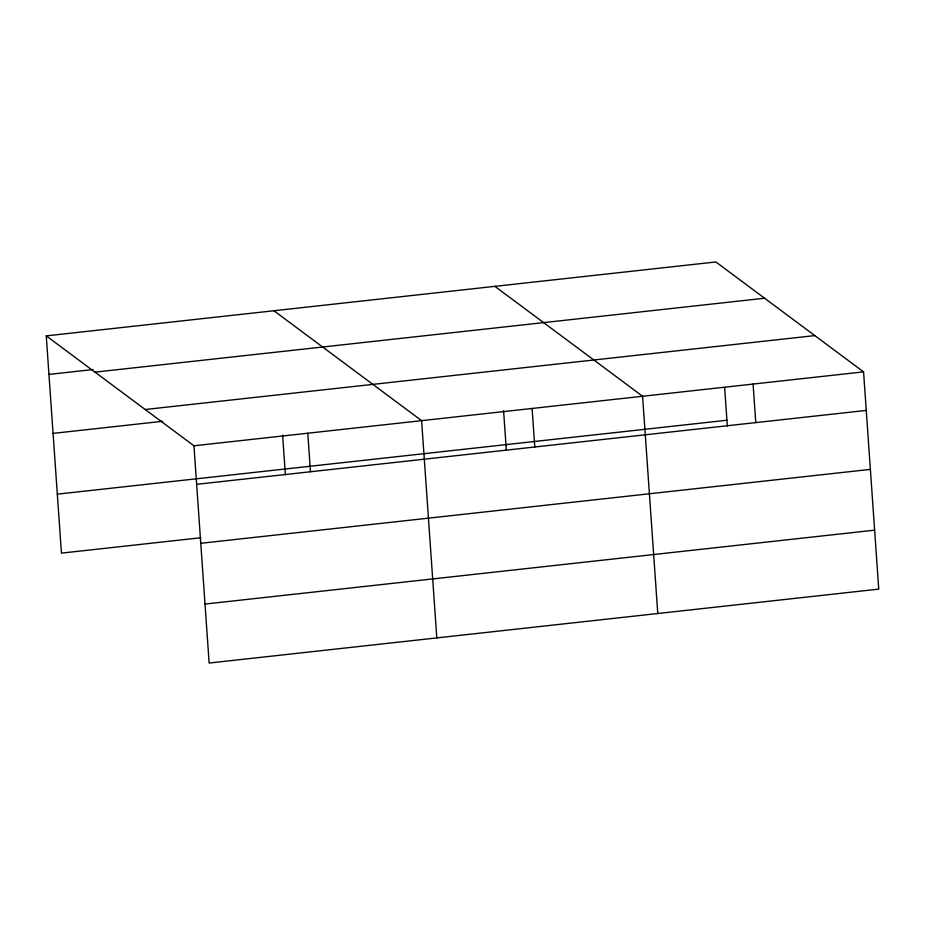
<?xml version="1.0" encoding="UTF-8"?>
<svg xmlns="http://www.w3.org/2000/svg" width="925" height="925" viewBox="0 0 925 925"><rect width="100%" height="100%" fill="white"/><g stroke="black" fill="none" stroke-linecap="round" stroke-linejoin="round"><path stroke-width="1.39" d="M46.25 335.879L715.857 261.96L863.557 371.873L878.75 589.121L209.142 663.04L193.949 445.781L46.25 335.879L61.443 553.127L200.887 537.737M48.944 374.417L93.055 369.538M94.986 372.139L764.605 298.232M145.202 409.509L814.821 335.602M53.072 433.386L162.638 421.291M193.949 445.781L863.557 371.873M57.315 494.158L726.934 420.239M196.643 484.318L866.251 410.411M200.76 543.299L870.379 469.38M205.015 604.06L874.622 530.152M494.887 286.357L642.586 396.258L657.779 613.518M273.916 310.742L421.615 420.655L436.808 637.903M753.077 384.06L755.771 422.598M724.657 387.737L727.327 425.997M532.095 408.457L534.789 446.995M503.582 410.723L506.357 450.382M307.782 433.212L310.476 471.75M282.611 435.108L285.386 474.779"/></g></svg>
